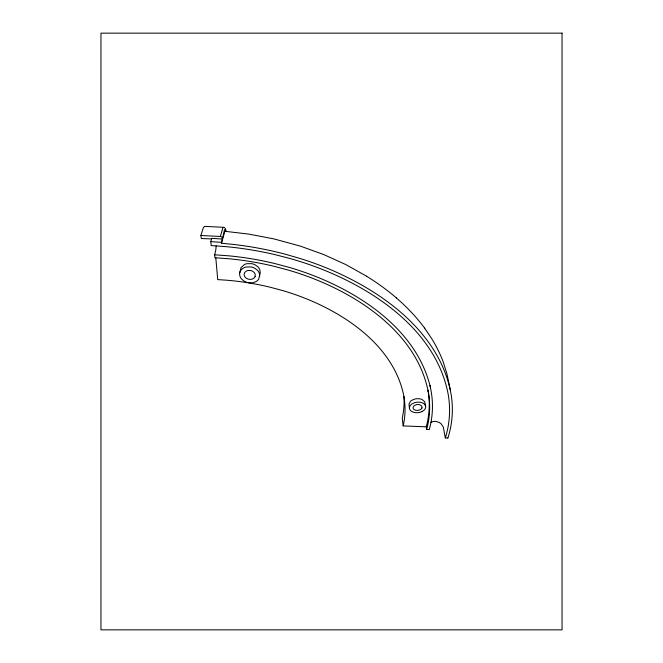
<?xml version="1.0" encoding="UTF-8"?>
<svg xmlns="http://www.w3.org/2000/svg" width="663" height="663" viewBox="0 0 663 663"><rect width="100%" height="100%" fill="white"/><g stroke="black" fill="none" stroke-linecap="round" stroke-linejoin="round"><path stroke-width="0.99" d="M259.705 276.554L259.299 273.123A8.445 8.445 0 0 0 257.153 269.982L254.625 268.184A13.036 13.036 0 0 0 250.987 266.932L246.048 267.015A10.641 10.641 0 0 0 243.727 267.91C240.835 269.211 238.92 272.501 239.807 275.634A7.964 7.964 0 0 0 241.639 279.04L243.752 280.872A12.498 12.498 0 0 0 247.382 282.488L248.824 282.786A12.224 12.224 0 0 0 253.249 282.629L255.843 281.676A7.699 7.699 0 0 0 258.694 279.148L260.269 272.816L259.813 269.808A8.42 8.42 0 0 0 257.683 266.675L255.172 264.877A12.895 12.895 0 0 0 251.567 263.634L246.661 263.708A10.55 10.55 0 0 0 244.357 264.603L241.025 267.628L239.733 272.825M447.906 438.044A93.989 93.989 0 0 0 451.428 396.35C441.566 334.981 385.833 293.593 332.238 270.371A327.182 327.182 0 0 0 301.889 259.034L286.068 254.41A366.564 366.564 0 0 0 232.125 244.282L221.409 243.246L224.517 229.63M221.409 243.246L224.898 231.288L248.915 234.122L274.051 238.937L300.488 246.164L323.635 254.517L345.945 264.636L366.647 276.231M211.563 238.912L201.345 238.523L200.906 235.489L220.381 236.476L222.876 227.757M426.657 429.5A85.171 85.171 0 0 0 428.464 392.819C418.51 339.274 370.037 303.057 322.873 282.537A292.872 292.872 0 0 0 289.673 270.487L274.838 266.485A325.666 325.666 0 0 0 229.713 258.827L214.911 257.725L214.655 254.791L215.715 250.407A44.927 44.927 0 0 0 216.146 245.849M445.329 437.945A92.895 92.895 0 0 0 448.238 394.568C436.826 333.862 380.545 293.626 326.884 271.266A330.721 330.721 0 0 0 291.248 258.86L275.352 254.716A364.791 364.791 0 0 0 227.044 246.735L211.174 245.55L210.809 241.639L211.729 238.324L222.221 239.028M200.906 235.489L203.185 228.122L204.477 226.365L223.456 227.293M255.098 276.512L255.197 274.449A4.591 4.591 0 0 0 253.846 272.211L252.959 271.499A7.094 7.094 0 0 0 250.117 270.463L247.672 270.554A5.909 5.909 0 0 0 246.379 271.051L244.73 272.427L244.1 274.465A4.235 4.235 0 0 0 245.252 277.225L245.766 277.772A6.688 6.688 0 0 0 248.948 279.247A6.655 6.655 0 0 0 252.172 279.09L253.1 278.7A4.111 4.111 0 0 0 255.114 276.521M421.95 407.894L421.859 406.22L420.301 404.96A5.047 5.047 0 0 0 418.651 404.538L418.046 404.521A6.937 6.937 0 0 0 415.527 404.985L414.483 405.516A3.605 3.605 0 0 0 413.555 406.353L413.032 407.679L413.356 408.814A3.083 3.083 0 0 0 414.665 409.867L415.187 410.099A6.365 6.365 0 0 0 417.972 410.331A6.34 6.34 0 0 0 420.417 409.543L421.046 409.104A2.992 2.992 0 0 0 421.958 407.902M430.983 422.356L433.188 421.535A8.694 8.694 0 0 1 436.32 421.527L439.354 422.546A10.368 10.368 0 0 1 440.994 423.674L443.323 427.013L445.271 437.928L447.865 438.028M422.058 411.524L423.839 410.38A5.926 5.926 0 0 0 424.734 409.477C427.038 407.016 424.908 403.328 421.941 402.698A9.183 9.183 0 0 0 420.151 402.242L417.524 402.159A12.854 12.854 0 0 0 414.334 402.806L412.021 403.924A6.845 6.845 0 0 0 411.101 404.629C409.079 406.137 408.789 409.427 410.969 410.936A6.158 6.158 0 0 0 412.328 411.789L414.367 412.469A11.884 11.884 0 0 0 418.295 412.61A11.677 11.677 0 0 0 422.049 411.524M403.891 396.35A74.496 74.496 0 0 1 402.267 418.08L403.154 425.903L426.21 426.823L426.616 429.491L429.276 429.599A86.671 86.671 0 0 0 431.058 390.839L430.022 385.443M210.809 241.639L221.376 242.343M214.655 254.791L229.398 255.885A330.215 330.215 0 0 1 274.325 263.426L289.109 267.355A298.532 298.532 0 0 1 322.21 279.156C369.805 299.51 418.353 334.981 430.577 388.112M396.383 297.952L400.725 301.806A199.87 199.87 0 0 1 406.245 307.044A178.024 178.024 0 0 1 424.651 328.127M424.618 328.152L431.555 338.395A134.357 134.357 0 0 1 443.091 361.575L446.937 373.808L450.384 390.026M225.511 229.605L225.776 230.417M428.497 392.811L428.049 390.134A85.585 85.585 0 0 1 426.251 426.831M425.679 406.378L424.759 401.737L421.966 399.466A9.042 9.042 0 0 0 419.638 398.794L417.035 398.712A12.696 12.696 0 0 0 413.853 399.358L411.566 400.469A6.705 6.705 0 0 0 410.38 401.438L408.996 404.049L409.444 408.375M215.798 257.774L217.713 279.612L226.34 280.176A283.374 283.374 0 0 1 270.421 287.286L283.524 290.817A254.6 254.6 0 0 1 312.853 301.516C353.238 319.234 394.419 350.056 403.775 395.637A78.159 78.159 0 0 1 404.662 401.919A73.85 73.85 0 0 1 403.179 425.911M225.884 231.37L225.868 230.848A4.16 4.16 0 0 0 225.768 230.036L225.47 229.033A3.613 3.613 0 0 0 225.006 228.171M366.622 276.272A235.075 235.075 0 0 1 396.408 297.919M223.696 227.334A2.064 2.064 0 0 1 224.517 227.699M220.381 236.492A2.088 2.088 0 0 1 221.633 237.006A1.517 1.517 0 0 1 222.196 238.083M562.042 33.15L100.958 33.15L100.958 629.85L562.042 629.85L562.042 33.15"/></g></svg>
